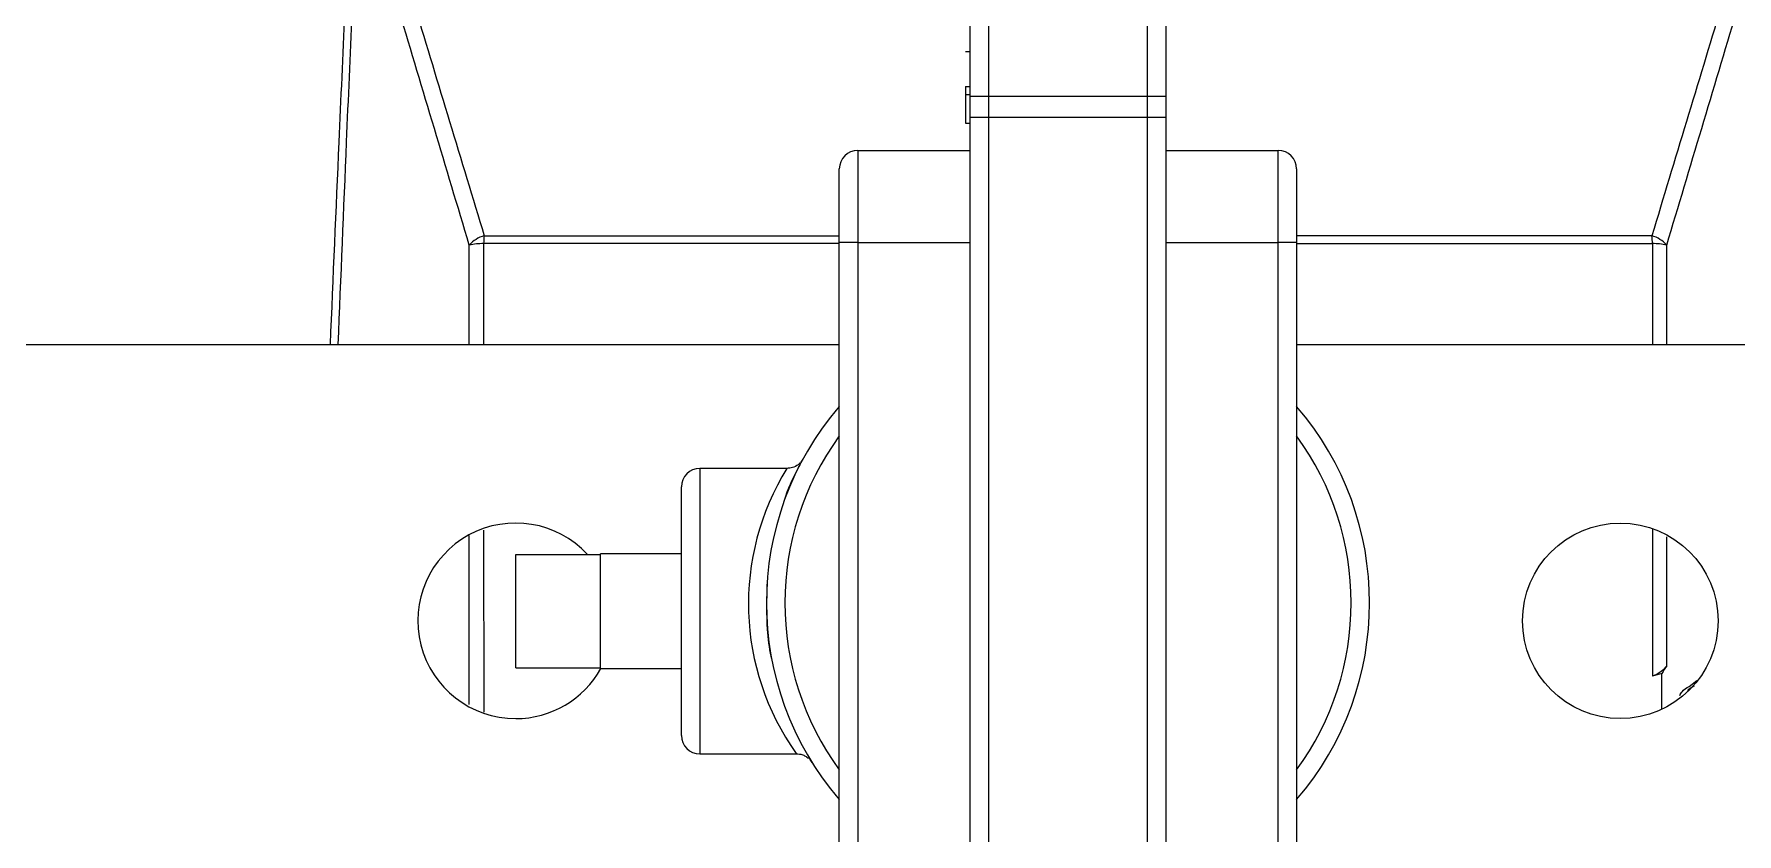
# Model space of a CAD drawing. Extents: x 9.3 to 87.2, y 1.1 to 68.8.
# Drawn here: x 35.299 to 39.923, y 58.873 to 61.045 of the extents above; entities that cross this region are included whole.
import ezdxf

# ---------------------------------------------------------------- set-up
doc = ezdxf.new("R2010")
doc.units = 0
doc.header["$MEASUREMENT"] = 0
doc.layers.add('OBJECT', color=7, linetype='CONTINUOUS')

msp = doc.modelspace()

# ---------------------------------------------------------------- linework, layer by layer
at = {"layer": 'OBJECT'}
for p, q in [((37.8905, 61.6263), (37.8905, 60.8763)), ((38.3225, 60.8763), (38.3225, 61.6263)), ((37.8405, 60.8763), (37.8405, 61.5763)), ((38.3725, 61.5763), (38.3725, 60.8763)), ((37.8285, 60.9977), (37.8405, 60.9977)), ((37.8285, 60.9032), (37.8405, 60.9032)), ((37.8285, 60.9032), (37.8285, 60.8812)), ((37.8285, 60.8812), (37.8405, 60.8812)), ((37.8405, 60.8196), (37.8405, 60.8763)), ((37.8405, 60.8763), (37.8905, 60.8763)), ((37.8905, 60.8763), (37.8905, 60.8196)), ((37.8905, 60.8763), (38.3225, 60.8763)), ((38.3225, 60.8196), (38.3225, 60.8763)), ((38.3225, 60.8763), (38.3725, 60.8763)), ((38.3725, 60.8763), (38.3725, 60.8196)), ((37.8405, 60.8196), (37.8905, 60.8196)), ((37.8405, 58.7145), (37.8405, 60.8196)), ((37.8905, 60.8196), (37.8905, 58.643)), ((37.8905, 60.8196), (38.3225, 60.8196)), ((38.3225, 58.643), (38.3225, 60.8196)), ((38.3225, 60.8196), (38.3725, 60.8196)), ((38.3725, 60.8196), (38.3725, 58.7145)), ((37.8285, 60.8036), (37.8405, 60.8036)), ((37.5355, 60.7293), (37.5355, 60.4793)), ((37.5355, 60.7293), (37.8405, 60.7293)), ((38.3725, 60.7293), (38.6775, 60.7293)), ((38.6775, 60.4793), (38.6775, 60.7293)), ((37.4855, 60.4793), (37.4855, 60.6793)), ((38.7275, 60.6793), (38.7275, 60.4793)), ((36.521, 60.4974), (37.4855, 60.4974)), ((39.6921, 60.4974), (38.7275, 60.4974)), ((36.4804, 60.2018), (36.4805, 60.4721)), ((36.5194, 60.4763), (36.5194, 60.2018)), ((37.4855, 60.4763), (36.5194, 60.4763)), ((37.4855, 58.596), (37.4855, 60.4793)), ((37.5355, 60.4793), (37.4855, 60.4793)), ((37.5355, 60.4793), (37.5355, 58.643)), ((37.5355, 60.4793), (37.8405, 60.4793)), ((38.3725, 60.4793), (38.6775, 60.4793)), ((38.6775, 58.643), (38.6775, 60.4793)), ((38.7275, 60.4793), (38.6775, 60.4793)), ((38.7275, 60.4793), (38.7275, 58.596)), ((38.7275, 60.4763), (39.6937, 60.4763)), ((39.6937, 60.4763), (39.6936, 60.2018)), ((39.7326, 60.2018), (39.7326, 60.4721)), ((35.2685, 60.2018), (37.4855, 60.2018)), ((38.7275, 60.2018), (40.9445, 60.2018)), ((37.3432, 59.8656), (37.1065, 59.8656)), ((37.1065, 59.8656), (37.1065, 59.0906)), ((37.0565, 59.1406), (37.0565, 59.8156)), ((36.4803, 59.2241), (36.4804, 59.6835)), ((36.5195, 59.6978), (36.5196, 59.204)), ((39.6936, 59.6996), (39.6935, 59.3016)), ((39.7327, 59.3296), (39.7327, 59.6795)), ((36.6065, 59.3241), (36.6065, 59.6321)), ((36.6065, 59.6321), (36.8365, 59.6321)), ((37.0565, 59.6341), (36.8365, 59.6341)), ((36.8365, 59.6321), (36.8365, 59.6341)), ((36.8365, 59.503), (36.8365, 59.6321)), ((36.8365, 59.4532), (36.8365, 59.503)), ((36.8365, 59.3241), (36.8365, 59.4532)), ((36.6065, 59.3241), (36.8365, 59.3241)), ((36.8365, 59.3221), (36.8365, 59.3241)), ((36.8365, 59.3221), (37.0565, 59.3221)), ((39.7192, 59.2127), (39.7192, 59.309)), ((39.7932, 59.2736), (39.8141, 59.2895)), ((37.1065, 59.0906), (37.3682, 59.0906))]:
    msp.add_line(p, q, dxfattribs=at)
msp.add_circle((39.6065, 59.4518), 0.2655, dxfattribs=at)
for centre, radius, start, end in [((37.5355, 60.6793), 0.05, 90, 180), ((38.6775, 60.6793), 0.05, 0, 90), ((36.5439, 60.4156), 0.085, 105.6796, 138.2831), ((36.761, 60.4693), 0.2417, 173.3277, 178.3471), ((39.4522, 60.4693), 0.2416, 1.6532, 6.6736), ((39.6692, 60.4156), 0.085, 41.7163, 74.3211), ((36.5217, 60.271), 0.2054, 90.6414, 101.5875), ((39.6914, 60.271), 0.2054, 78.4125, 89.3585), ((38.1065, 59.5003), 0.819, 139.3094, 220.6906), ((38.1065, 59.5003), 0.819, 319.3094, 40.6906), ((38.1065, 59.5003), 0.769, 143.8565, 216.1435), ((38.1065, 59.5003), 0.769, 323.8565, 36.1435), ((37.1065, 59.8156), 0.05, 90, 180), ((37.9383, 59.4976), 0.6997, 148.2679, 215.445), ((36.6065, 59.4518), 0.2655, 42.773, 270), ((36.6065, 59.4518), 0.2655, 270, 330.7571), ((37.1065, 59.1406), 0.05, 180, 270)]:
    msp.add_arc(centre, radius, start, end, dxfattribs=at)
for points, knots in [([(36.1035, 60.2018), (36.1112, 60.3852), (36.1239, 60.6865), (36.1376, 60.9873), (36.143, 61.105)], [0, 0, 0, 0, 0.608766, 1, 1, 1, 1]), ([(36.1617, 61.1044), (36.1566, 60.9872), (36.1434, 60.6867), (36.1312, 60.3855), (36.1238, 60.2018)], [0, 0, 0, 0, 0.389864, 1, 1, 1, 1]), ([(37.8285, 60.8812), (37.8285, 60.8681), (37.8285, 60.842), (37.8285, 60.8106), (37.8285, 60.8063), (37.8285, 60.8036)], [0, 0, 0, 0, 0.280395, 0.560815, 1, 1, 1, 1]), ([(37.3332, 59.7682), (37.334, 59.7712), (37.3457, 59.8123), (37.3652, 59.8481), (37.3815, 59.8816), (37.3848, 59.8875), (37.3865, 59.8906)], [0, 0, 0, 0, 0.037849, 0.511767, 0.751931, 1, 1, 1, 1]), ([(37.3785, 59.8808), (37.3769, 59.879), (37.3713, 59.8732), (37.359, 59.8669), (37.3482, 59.8662), (37.3432, 59.8659)], [0, 0, 0, 0, 0.179333, 0.619538, 1, 1, 1, 1]), ([(37.3023, 59.3472), (37.3017, 59.3499), (37.2959, 59.3752), (37.2873, 59.444), (37.2889, 59.5101), (37.2898, 59.5509)], [0, 0, 0, 0, 0.044036, 0.409226, 1, 1, 1, 1]), ([(39.7327, 59.3296), (39.7288, 59.3242), (39.7237, 59.3189), (39.7139, 59.3114), (39.7103, 59.309), (39.7025, 59.3048), (39.6981, 59.303), (39.6935, 59.3016)], [0, 0, 0, 0, 0.5, 0.5, 0.75, 0.75, 1, 1, 1, 1]), ([(39.768, 59.2492), (39.77, 59.2527), (39.777, 59.265), (39.7864, 59.27), (39.7932, 59.2736)], [0, 0, 0, 0, 0.277834, 1, 1, 1, 1]), ([(39.789, 59.2626), (39.7923, 59.2656), (39.7983, 59.2711), (39.8047, 59.2739), (39.8076, 59.2752)], [0, 0, 0, 0, 0.535096, 1, 1, 1, 1]), ([(37.3682, 59.0902), (37.3714, 59.0902), (37.3785, 59.0903), (37.3885, 59.087), (37.3966, 59.0828), (37.4005, 59.0794), (37.402, 59.0781)], [0, 0, 0, 0, 0.2588983, 0.5765835, 0.8431327, 1, 1, 1, 1]), ([(37.4112, 59.0676), (37.4113, 59.0674), (37.412, 59.0663), (37.4105, 59.0685), (37.4053, 59.0775), (37.4025, 59.0823)], [0, 0, 0, 0, 0.078571, 0.51136, 1, 1, 1, 1])]:
    msp.add_open_spline(points, degree=3, knots=knots, dxfattribs=at)
for points in [[(36.4805, 60.4721), (36.4171, 60.6837), (36.3541, 60.8945), (36.2912, 61.1044)], [(36.3334, 61.1168), (36.3958, 60.9111), (36.4582, 60.7046), (36.521, 60.4974)], [(39.8797, 61.1168), (39.8173, 60.9111), (39.7549, 60.7046), (39.6921, 60.4974)], [(39.7326, 60.4721), (39.796, 60.6837), (39.859, 60.8945), (39.9219, 61.1044)], [(39.7192, 59.309), (39.7106, 59.3066), (39.7021, 59.3041), (39.6935, 59.3016)], [(39.7327, 59.3296), (39.7281, 59.3232), (39.7235, 59.3163), (39.7192, 59.309)]]:
    msp.add_open_spline(points, degree=3, dxfattribs=at)

doc.saveas('drawing.dxf')
